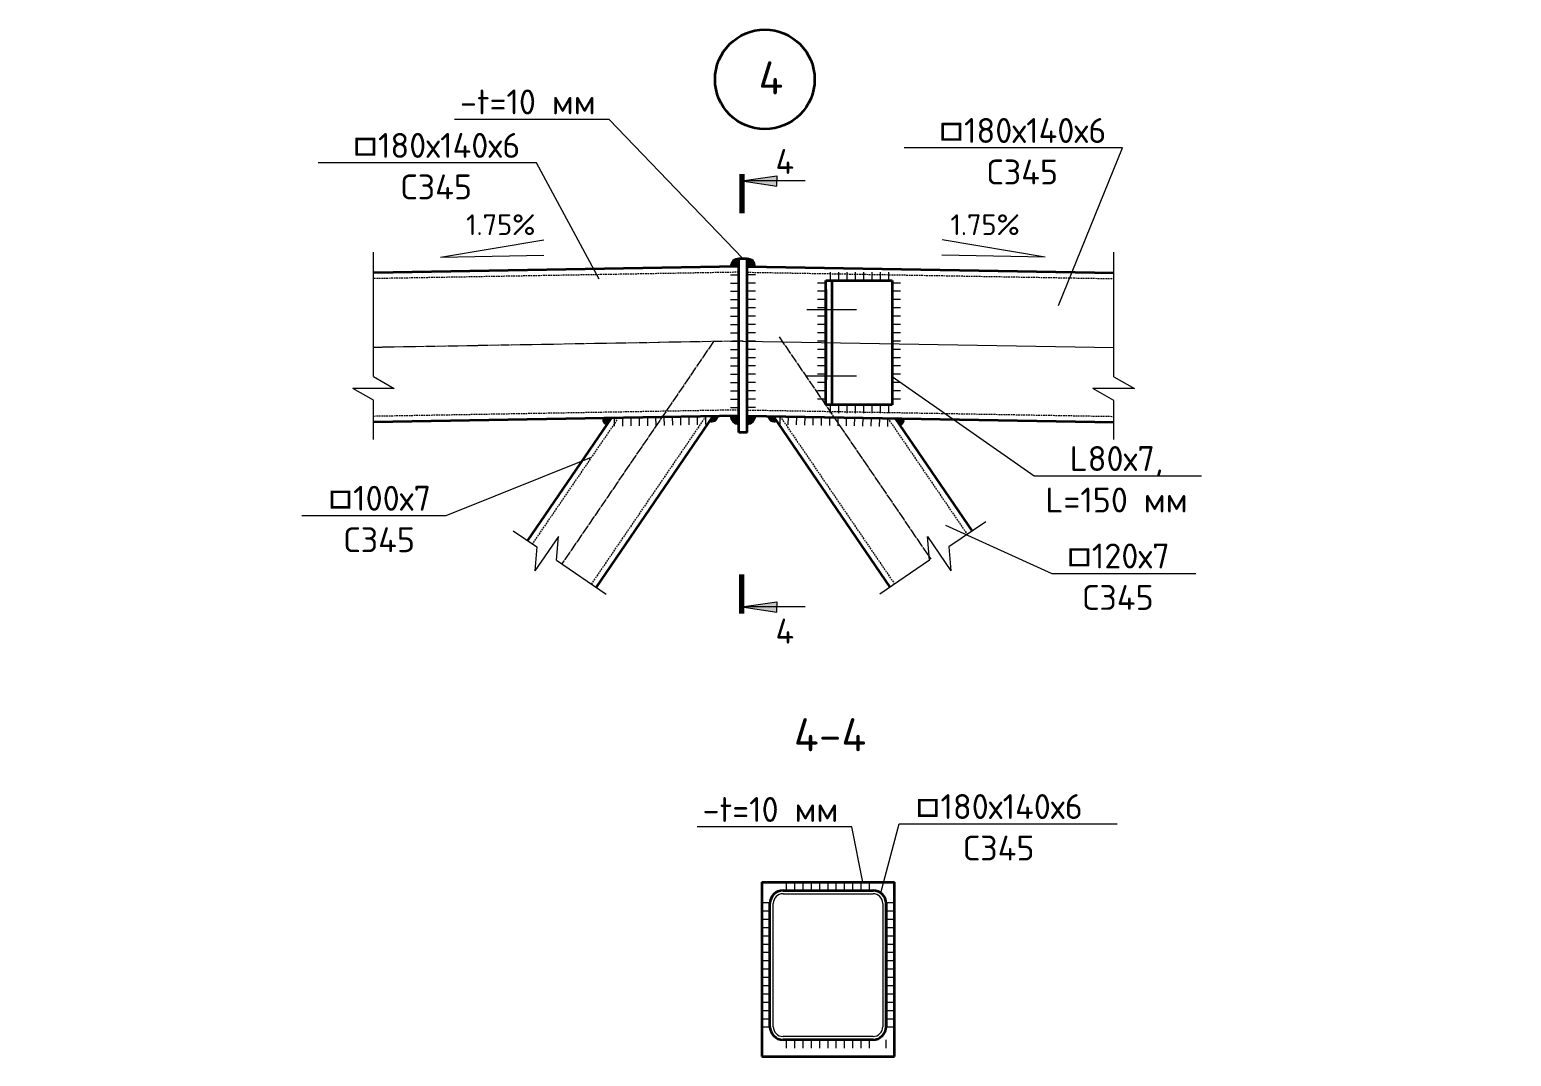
# Model space of a CAD drawing. Header units: millimetres. Extents: x -8174 to 141842, y -29548 to 3412.
# Drawn here: x 26962 to 28748, y -14803 to -13565 of the extents above; entities that cross this region are included whole.
import ezdxf
from ezdxf import colors
from ezdxf.entities.mleader import LeaderData, LeaderLine
from ezdxf.math import Vec2, Vec3

# ---------------------------------------------------------------- set-up
doc = ezdxf.new("R2010")
doc.units = ezdxf.units.MM
doc.linetypes.add('JIS_02_2.0', pattern=[3, 2, -1])
doc.linetypes.add('JIS_08_11', pattern=[12.799999999999999, 11, -0.6, 0.6, -0.6])
for name, color, linetype, lineweight in [('НАДПИСИ', 11, 'Continuous', 13), ('ОСЕВАЯ', 50, 'JIS_08_11', 13), ('ОСНОВНАЯ', 213, 'Continuous', 35), ('ШТРИХОВАЯ', 84, 'JIS_02_2.0', 13)]:
    doc.layers.add(name, color=color, linetype=linetype, lineweight=lineweight)
doc.styles.add('ОСК', font='isocpeur.ttf')

# ---------------------------------------------------------------- blocks, each defined once
blk = doc.blocks.new('_None')
blk = doc.blocks.new('A$C631303E2')
at = {"layer": 'ОСЕВАЯ', "linetype": 'JIS_08_11', "ltscale": 0.5}
for p, q in [((-6.946799112483859e-05, 114.999934178777), (59.99993053195067, 114.9999341787625)), ((-6.946799112483859e-05, 34.99993417876249), (59.99993053195067, 34.99993417877704))]:
    blk.add_line(p, q, dxfattribs=at)
at = {"layer": 'ОСНОВНАЯ'}
for p, q in [((22.99993053200888, 149.9999341787698), (102.9999305320089, 149.9999341787698)), ((22.99993053200888, -6.582123023690656e-05), (22.99993053206708, 149.9999341787698)), ((22.99993053206708, 149.9999341787698), (92.99993053206708, 149.9999341787698)), ((29.99993053200888, 149.9999341787698), (29.99993053200888, -6.582122296094894e-05)), ((102.9999305320089, 149.9999341787698), (102.9999305320089, -6.582123023690656e-05)), ((23.00020058196969, 139.223898068667), (23.00020058196969, 30.77597028889431)), ((23.00020058196969, 10.77597028889431), (23.00020058196969, 139.2238980686598)), ((102.9999305320089, -6.582123023690656e-05), (22.99993053200888, -6.582123023690656e-05))]:
    blk.add_line(p, q, dxfattribs=at)

msp = doc.modelspace()

# ---------------------------------------------------------------- hatches: boundary and pattern name
at = {"layer": 'НАДПИСИ'}
h = msp.add_hatch(color=256, dxfattribs=at)
h.paths.add_polyline_path([(27820.42420537339, -13747.34518616536), (27862.55798997829, -13747.3451861653), (27862.55798997829, -13741.11595573369)])
h.paths.add_polyline_path([(27820.42420537345, -13747.34518616536), (27862.55798997829, -13753.57441659691), (27862.55798997829, -13747.3451861653)])
h = msp.add_hatch(color=256, dxfattribs=at)
h.dxf.hatch_style = 1
edge = h.paths.add_edge_path()
edge.add_line((27816.59625556681, -13840.73610415206), (27816.59625556681, -13850.47360415208))
edge.add_line((27816.59625556681, -13850.47360415207), (27806.59778646519, -13850.64857736135))
edge.add_arc((27816.16409965156, -13850.2990411894), 9.572696773386873, 87.41252346232233, 182.0925556071396, ccw=False)
h = msp.add_hatch(color=256, dxfattribs=at)
h.dxf.hatch_style = 1
edge = h.paths.add_edge_path()
edge.add_line((27826.59625556681, -13840.73610415206), (27826.59625556681, -13850.47360415208))
edge.add_line((27826.59625556681, -13850.47360415207), (27836.59472466842, -13850.64857736135))
edge.add_arc((27827.02841148205, -13850.2990411894), 9.572696773386873, 357.9074443928603, 452.5874765376777)
h = msp.add_hatch(color=256, dxfattribs=at)
h.dxf.hatch_style = 1
edge = h.paths.add_edge_path()
edge.add_line((27657.46129653935, -14040.9495847872), (27662.75571606174, -14033.19643624908))
edge.add_line((27662.75571606174, -14033.19643624908), (27652.99840236391, -14033.36718923884))
edge.add_arc((27658.04176333878, -14035.50333300947), 5.477097783650768, 157.0446413396821, 263.9163266880479)
h = msp.add_hatch(color=256, dxfattribs=at)
h.dxf.hatch_style = 1
edge = h.paths.add_edge_path()
edge.add_line((27781.02799430647, -14037.32496853384), (27785.31184023729, -14031.051704076))
edge.add_line((27785.31184023729, -14031.051704076), (27791.57504261198, -14030.94209803449))
edge.add_arc((27783.99442287779, -14030.32129104216), 7.605997428087559, 247.0447678094005, 355.3182690962345, ccw=False)
h = msp.add_hatch(color=256, dxfattribs=at)
h.dxf.hatch_style = 1
edge = h.paths.add_edge_path()
edge.add_line((27816.59625556675, -14040.59478838244), (27816.59625556675, -14030.50422680772))
edge.add_line((27816.59625556675, -14030.50422680772), (27806.41977754276, -14030.68231517315))
edge.add_arc((27816.00091902219, -14031.0259871576), 9.587303191291715, 537.945702418691, 633.5601493064322)
h = msp.add_hatch(color=256, dxfattribs=at)
h.dxf.hatch_style = 1
edge = h.paths.add_edge_path()
edge.add_line((27826.59625556687, -14040.59478838244), (27826.59625556687, -14030.50422680772))
edge.add_line((27826.59625556687, -14030.50422680772), (27836.77273359086, -14030.68231517315))
edge.add_arc((27827.19159211143, -14031.0259871576), 9.587303191291715, -93.56014930643232, 2.054297581309015, ccw=False)
h = msp.add_hatch(color=256, dxfattribs=at)
h.dxf.hatch_style = 1
edge = h.paths.add_edge_path()
edge.add_line((27862.16451682727, -14037.32496853384), (27857.88067089644, -14031.051704076))
edge.add_line((27857.88067089644, -14031.051704076), (27851.61746852176, -14030.94209803449))
edge.add_arc((27859.19808825594, -14030.32129104216), 7.605997428087559, 184.6817309037655, 292.9552321905995)
h = msp.add_hatch(color=256, dxfattribs=at)
h.dxf.hatch_style = 1
edge = h.paths.add_edge_path()
edge.add_line((28010.46991559432, -14041.71164734337), (28004.94801990688, -14033.62538268369))
edge.add_line((28004.94801990688, -14033.62538268369), (28015.40275230474, -14033.80834050078))
edge.add_arc((28009.98847342969, -14035.92009134976), 5.811532275138129, -85.24802542201883, 21.307456123282975, ccw=False)
h = msp.add_hatch(color=256, dxfattribs=at)
h.paths.add_polyline_path([(27820.42420537339, -14260.84389000428), (27862.55798997829, -14260.84389000434), (27862.55798997829, -14267.07312043595)])
h.paths.add_polyline_path([(27820.42420537345, -14260.84389000428), (27862.55798997829, -14254.61465957273), (27862.55798997829, -14260.84389000434)])

# ---------------------------------------------------------------- linework, layer by layer
at = {"color": 7, "lineweight": 70}
for p, q in [((27820.42420537397, -13739.41728601052), (27820.42420537391, -13786.4655139689)), ((27820.42420537397, -14268.77179015912), (27820.42420537391, -14221.72356220074))]:
    msp.add_line(p, q, dxfattribs=at)
at = {"layer": 'НАДПИСИ'}
for p, q in [((27820.42420537339, -13747.34518616536), (27862.55798997829, -13741.11595573369)), ((27896.66660167644, -13747.3451861653), (27820.42420537386, -13747.34518616542)), ((27820.42420537339, -13747.34518616536), (27862.55798997829, -13753.57441659691)), ((27862.55798997829, -13741.11595573369), (27862.55798997829, -13747.3451861653)), ((27862.55798997829, -13753.57441659697), (27862.55798997829, -13747.34518616536)), ((27457.05871436192, -13839.16516790155), (27581.37500684662, -13818.24471607026)), ((28186.1337967717, -13839.16516790155), (28061.817504287, -13818.24471607026)), ((27376.18336351123, -13983.33321961229), (27376.18336351129, -13833.18284103036)), ((27457.05871436192, -13839.16516790155), (27581.71676695807, -13836.98365198111)), ((28186.1337967717, -13839.16516790155), (28061.47574417555, -13836.98365198111)), ((28268.59228379518, -13983.37317262002), (28268.59228379524, -13833.22279403808)), ((27806.59625556681, -13850.47360415208), (27816.59625556681, -13850.47360415208)), ((27806.59625556681, -13860.47360415208), (27816.59625556681, -13860.47360415208)), ((27836.59625556681, -13850.47360415208), (27826.59625556681, -13850.47360415208)), ((27836.59625556681, -13860.47360415208), (27826.59625556681, -13860.47360415208)), ((27927.30638088228, -13867.36583950486), (27927.30638088228, -13857.36583950486)), ((27937.30638088228, -13867.36583950486), (27937.30638088228, -13857.36583950486)), ((27947.30638088228, -13867.36583950486), (27947.30638088228, -13857.36583950486)), ((27957.30638088228, -13867.36583950486), (27957.30638088228, -13857.36583950486)), ((27967.30638088228, -13867.36583950486), (27967.30638088228, -13857.36583950486)), ((27977.30638088228, -13867.36583950486), (27977.30638088228, -13857.36583950486)), ((27987.30638088228, -13867.36583950486), (27987.30638088228, -13857.36583950486)), ((27997.30638088228, -13867.36583950486), (27997.30638088228, -13857.36583950486)), ((27806.59625556681, -13870.47360415208), (27816.59625556681, -13870.47360415208)), ((27836.59625556681, -13870.47360415208), (27826.59625556681, -13870.47360415208)), ((27921.61816641985, -13870.47360415211), (27911.61816641985, -13870.47360415211)), ((28011.61816641979, -13870.47360415211), (28001.61816641979, -13870.47360415211)), ((27806.59625556681, -13880.47360415208), (27816.59625556681, -13880.47360415208)), ((27806.59625556681, -13890.47360415208), (27816.59625556681, -13890.47360415208)), ((27836.59625556681, -13880.47360415208), (27826.59625556681, -13880.47360415208)), ((27836.59625556681, -13890.47360415208), (27826.59625556681, -13890.47360415208)), ((27921.61816641985, -13880.47360415211), (27911.61816641985, -13880.47360415211)), ((27921.61816641985, -13890.47360415211), (27911.61816641985, -13890.47360415211)), ((28011.61816641979, -13880.47360415211), (28001.61816641979, -13880.47360415211)), ((28011.61816641979, -13890.47360415211), (28001.61816641979, -13890.47360415211)), ((27806.59625556681, -13900.47360415208), (27816.59625556681, -13900.47360415208)), ((27806.59625556681, -13910.47360415208), (27816.59625556681, -13910.47360415208)), ((27836.59625556681, -13900.47360415208), (27826.59625556681, -13900.47360415208)), ((27836.59625556681, -13910.47360415208), (27826.59625556681, -13910.47360415208)), ((27921.61816641985, -13900.47360415211), (27911.61816641985, -13900.47360415211)), ((27921.61816641985, -13910.47360415211), (27911.61816641985, -13910.47360415211)), ((28011.61816641979, -13900.47360415211), (28001.61816641979, -13900.47360415211)), ((28011.61816641979, -13910.47360415211), (28001.61816641979, -13910.47360415211)), ((27806.59625556681, -13920.47360415208), (27816.59625556681, -13920.47360415208)), ((27806.59625556681, -13930.47360415208), (27816.59625556681, -13930.47360415208)), ((27836.59625556681, -13920.47360415208), (27826.59625556681, -13920.47360415208)), ((27836.59625556681, -13930.47360415208), (27826.59625556681, -13930.47360415208)), ((27921.61816641985, -13920.47360415211), (27911.61816641985, -13920.47360415211)), ((27921.61816641985, -13930.47360415211), (27911.61816641985, -13930.47360415211)), ((28011.61816641979, -13920.47360415211), (28001.61816641979, -13920.47360415211)), ((28011.61816641979, -13930.47360415211), (28001.61816641979, -13930.47360415211)), ((27806.59625556681, -13940.47360415208), (27816.59625556681, -13940.47360415208)), ((27806.59625556681, -13950.47360415208), (27816.59625556681, -13950.47360415208)), ((27836.59625556681, -13940.47360415208), (27826.59625556681, -13940.47360415208)), ((27836.59625556681, -13950.47360415208), (27826.59625556681, -13950.47360415208)), ((27921.61816641985, -13940.47360415211), (27911.61816641985, -13940.47360415211)), ((27921.61816641985, -13950.47360415211), (27911.61816641985, -13950.47360415211)), ((28011.61816641979, -13940.47360415211), (28001.61816641979, -13940.47360415211)), ((28011.61816641979, -13950.47360415211), (28001.61816641979, -13950.47360415211)), ((27806.59625556681, -13960.47360415208), (27816.59625556681, -13960.47360415208)), ((27836.59625556681, -13960.47360415208), (27826.59625556681, -13960.47360415208)), ((27921.61816641985, -13960.47360415211), (27911.61816641985, -13960.47360415211)), ((28011.61816641979, -13960.47360415211), (28001.61816641979, -13960.47360415211)), ((27376.18336351123, -13983.33321961231), (27401.18336351123, -13997.60065349282)), ((27806.59625556681, -13970.47360415208), (27816.59625556681, -13970.47360415208)), ((27806.59625556681, -13980.47360415208), (27816.59625556681, -13980.47360415208)), ((27836.59625556681, -13970.47360415208), (27826.59625556681, -13970.47360415208)), ((27836.59625556681, -13980.47360415208), (27826.59625556681, -13980.47360415208)), ((27921.61816641985, -13970.47360415211), (27911.61816641985, -13970.47360415211)), ((27921.61816641985, -13980.47360415211), (27911.61816641985, -13980.47360415211)), ((28011.61816641979, -13970.47360415211), (28001.61816641979, -13970.47360415211)), ((28011.61816641979, -13980.47360415211), (28001.61816641979, -13980.47360415211)), ((28268.59228379518, -13983.37317262005), (28293.59228379518, -13997.64060650054)), ((27401.18336351123, -13997.60065349282), (27351.18336351123, -13997.60065349282)), ((27376.18336351123, -14011.86808737331), (27351.18336351123, -13997.60065349282)), ((27806.59625556681, -13990.47360415208), (27816.59625556681, -13990.47360415208)), ((27806.59625556681, -14000.47360415208), (27816.59625556681, -14000.47360415208)), ((27836.59625556681, -13990.47360415208), (27826.59625556681, -13990.47360415208)), ((27836.59625556681, -14000.47360415208), (27826.59625556681, -14000.47360415208)), ((27921.61816641985, -13990.47360415211), (27911.61816641985, -13990.47360415211)), ((27921.61816641985, -14000.47360415211), (27911.61816641985, -14000.47360415211)), ((28011.61816641979, -13990.47360415211), (28001.61816641979, -13990.47360415211)), ((28011.61816641979, -14000.47360415211), (28001.61816641979, -14000.47360415211)), ((28293.59228379518, -13997.64060650054), (28243.59228379518, -13997.64060650054)), ((28268.59228379518, -14011.90804038104), (28243.59228379518, -13997.64060650054)), ((27376.18336351123, -14059.03515999386), (27376.18336351123, -14011.86808737331)), ((27806.59625556681, -14010.47360415208), (27816.59625556681, -14010.47360415208)), ((27806.59625556681, -14020.47360415208), (27816.59625556681, -14020.47360415208)), ((27836.59625556681, -14010.47360415208), (27826.59625556681, -14010.47360415208)), ((27836.59625556681, -14020.47360415208), (27826.59625556681, -14020.47360415208)), ((27921.61816641985, -14010.47360415211), (27911.61816641985, -14010.47360415211)), ((27927.30638088228, -14027.36583950486), (27927.30638088228, -14017.36583950486)), ((27937.30638088228, -14027.36583950486), (27937.30638088228, -14017.36583950486)), ((27947.30638088228, -14027.36583950486), (27947.30638088228, -14017.36583950486)), ((27957.30638088228, -14027.36583950486), (27957.30638088228, -14017.36583950486)), ((27967.30638088228, -14027.36583950486), (27967.30638088228, -14017.36583950486)), ((27977.30638088228, -14027.36583950486), (27977.30638088228, -14017.36583950486)), ((27987.30638088228, -14027.36583950486), (27987.30638088228, -14017.36583950486)), ((27997.30638088228, -14027.36583950486), (27997.30638088228, -14017.36583950486)), ((28011.61816641979, -14010.47360415211), (28001.61816641979, -14010.47360415211)), ((28268.59228379518, -14059.07511300159), (28268.59228379518, -14011.90804038104)), ((27666.92472463648, -14043.12500973181), (27666.74975142721, -14033.12654063018)), ((27676.9231937381, -14042.95003652252), (27676.74822052883, -14032.95156742091)), ((27686.92166283977, -14042.77506331325), (27686.7466896305, -14032.77659421164)), ((27696.92013194138, -14042.60009010397), (27696.74515873211, -14032.60162100235)), ((27706.918601043, -14042.42511689469), (27706.74362783373, -14032.42664779307)), ((27716.91707014461, -14042.25014368541), (27716.74209693534, -14032.25167458379)), ((27726.91553924623, -14042.07517047614), (27726.74056603695, -14032.07670137452)), ((27736.91400834784, -14041.90019726686), (27736.73903513857, -14031.90172816523)), ((27746.91247744946, -14041.72522405758), (27746.73750424018, -14031.72675495595)), ((27756.91094655107, -14041.55025084829), (27756.7359733418, -14031.55178174668)), ((27766.90941565268, -14041.37527763902), (27766.73444244341, -14031.3768085374)), ((27776.9078847543, -14041.20030442975), (27776.73291154503, -14031.20183532812)), ((27866.28462637943, -14041.20030442975), (27866.45959958871, -14031.20183532812)), ((27876.28309548105, -14041.37527763902), (27876.45806869032, -14031.3768085374)), ((27886.28156458266, -14041.55025084829), (27886.45653779194, -14031.55178174668)), ((27896.28003368428, -14041.72522405758), (27896.45500689355, -14031.72675495595)), ((27906.27850278589, -14041.90019726686), (27906.45347599516, -14031.90172816523)), ((27916.27697188751, -14042.07517047614), (27916.45194509678, -14032.07670137452)), ((27926.27544098912, -14042.25014368541), (27926.45041419839, -14032.25167458379)), ((27936.27391009073, -14042.42511689469), (27936.44888330001, -14032.42664779307)), ((27946.27237919235, -14042.60009010397), (27946.44735240162, -14032.60162100235)), ((27956.27084829396, -14042.77506331325), (27956.44582150324, -14032.77659421164)), ((27966.26931739564, -14042.95003652252), (27966.44429060491, -14032.95156742091)), ((27976.26778649725, -14043.12500973181), (27976.44275970652, -14033.12654063018)), ((27986.26625559886, -14043.29998294108), (27986.44122880814, -14033.30151383947)), ((27996.26472470054, -14043.47495615037), (27996.43969790981, -14033.47648704876)), ((28114.31944302394, -14158.26765144426), (28069.98415446462, -14188.54304422613)), ((27544.76398243324, -14169.11913540747), (27573.20835666911, -14188.54304422613)), ((27599.08900034166, -14175.94336357017), (27570.89242028119, -14217.23443854885)), ((27596.77306395362, -14204.6347578929), (27599.08900034166, -14175.94336357017)), ((28044.10351079208, -14175.94336357017), (28072.30009085254, -14217.23443854885)), ((28046.41944718012, -14204.6347578929), (28044.10351079208, -14175.94336357017)), ((27573.20835666911, -14188.54304422613), (27570.89242028119, -14217.23443854885)), ((28069.98415446462, -14188.54304422613), (28072.30009085254, -14217.23443854885)), ((27596.77306395362, -14204.6347578929), (27656.63759122929, -14245.51465595757)), ((28046.41944718012, -14204.6347578929), (27986.55491990445, -14245.51465595757)), ((27820.42420537339, -14260.84389000428), (27862.55798997829, -14254.61465957273)), ((27862.55798997829, -14254.61465957268), (27862.55798997829, -14260.84389000428)), ((27896.66660167644, -14260.84389000434), (27820.42420537386, -14260.84389000422)), ((27820.42420537339, -14260.84389000428), (27862.55798997829, -14267.07312043595)), ((27862.55798997829, -14267.07312043595), (27862.55798997829, -14260.84389000434)), ((27874.19095942, -14602.58311848356), (27874.19095942, -14592.58311848356)), ((27884.19095942, -14602.58311848356), (27884.19095942, -14592.58311848356)), ((27894.19095942, -14602.58311848356), (27894.19095942, -14592.58311848356)), ((27904.19095942, -14602.58311848356), (27904.19095942, -14592.58311848356)), ((27914.19095942, -14602.58311848356), (27914.19095942, -14592.58311848356)), ((27924.19095942, -14602.58311848356), (27924.19095942, -14592.58311848356)), ((27934.19095942, -14602.58311848356), (27934.19095942, -14592.58311848356)), ((27944.19095942, -14602.58311848356), (27944.19095942, -14592.58311848356)), ((27954.19095942, -14602.58311848356), (27954.19095942, -14592.58311848356)), ((27964.19095942, -14602.58311848356), (27964.19095942, -14592.58311848356)), ((27974.19095942, -14602.58311848356), (27974.19095942, -14592.58311848356)), ((27869.96699553006, -14606.58311848356), (27978.41492330987, -14606.58311848356)), ((27854.19095941994, -14617.58313134297), (27844.19095941994, -14617.58313134297)), ((27854.19095941994, -14627.58313134297), (27844.19095941994, -14627.58313134297)), ((27858.19095941994, -14766.80708237345), (27858.19095941994, -14618.35915459367)), ((27990.19095941994, -14618.35915459367), (27990.19095941994, -14766.80708237345)), ((28004.19095941994, -14617.58313134297), (27994.19095941994, -14617.58313134297)), ((28004.19095941994, -14627.58313134297), (27994.19095941994, -14627.58313134297)), ((27854.19095941994, -14637.58313134297), (27844.19095941994, -14637.58313134297)), ((27854.19095941994, -14647.58313134297), (27844.19095941994, -14647.58313134297)), ((28004.19095941994, -14637.58313134297), (27994.19095941994, -14637.58313134297)), ((28004.19095941994, -14647.58313134297), (27994.19095941994, -14647.58313134297)), ((27854.19095941994, -14657.58313134297), (27844.19095941994, -14657.58313134297)), ((28004.19095941994, -14657.58313134297), (27994.19095941994, -14657.58313134297)), ((27854.19095941994, -14667.58313134297), (27844.19095941994, -14667.58313134297)), ((27854.19095941994, -14677.58313134297), (27844.19095941994, -14677.58313134297)), ((28004.19095941994, -14667.58313134297), (27994.19095941994, -14667.58313134297)), ((28004.19095941994, -14677.58313134297), (27994.19095941994, -14677.58313134297)), ((27854.19095941994, -14687.58313134297), (27844.19095941994, -14687.58313134297)), ((27854.19095941994, -14697.58313134297), (27844.19095941994, -14697.58313134297)), ((28004.19095941994, -14687.58313134297), (27994.19095941994, -14687.58313134297)), ((28004.19095941994, -14697.58313134297), (27994.19095941994, -14697.58313134297)), ((27854.19095941994, -14707.58313134297), (27844.19095941994, -14707.58313134297)), ((27854.19095941994, -14717.58313134297), (27844.19095941994, -14717.58313134297)), ((28004.19095941994, -14707.58313134297), (27994.19095941994, -14707.58313134297)), ((28004.19095941994, -14717.58313134297), (27994.19095941994, -14717.58313134297)), ((27854.19095941994, -14727.58313134297), (27844.19095941994, -14727.58313134297)), ((27854.19095941994, -14737.58313134297), (27844.19095941994, -14737.58313134297)), ((28004.19095941994, -14727.58313134297), (27994.19095941994, -14727.58313134297)), ((28004.19095941994, -14737.58313134297), (27994.19095941994, -14737.58313134297)), ((27854.19095941994, -14747.58313134297), (27844.19095941994, -14747.58313134297)), ((28004.19095941994, -14747.58313134297), (27994.19095941994, -14747.58313134297)), ((27854.19095941994, -14757.58313134297), (27844.19095941994, -14757.58313134297)), ((27854.19095941994, -14767.58313134297), (27844.19095941994, -14767.58313134297)), ((28004.19095941994, -14757.58313134297), (27994.19095941994, -14757.58313134297)), ((28004.19095941994, -14767.58313134297), (27994.19095941994, -14767.58313134297)), ((27978.41492330987, -14778.58311848356), (27869.96699553006, -14778.58311848357)), ((27874.19095942, -14792.58311848357), (27874.19095942, -14782.58311848357)), ((27884.19095942, -14792.58311848357), (27884.19095942, -14782.58311848357)), ((27894.19095942, -14792.58311848357), (27894.19095942, -14782.58311848357)), ((27904.19095942, -14792.58311848357), (27904.19095942, -14782.58311848357)), ((27914.19095942, -14792.58311848357), (27914.19095942, -14782.58311848357)), ((27924.19095942, -14792.58311848357), (27924.19095942, -14782.58311848357)), ((27934.19095942, -14792.58311848357), (27934.19095942, -14782.58311848357)), ((27944.19095942, -14792.58311848357), (27944.19095942, -14782.58311848357)), ((27954.19095942, -14792.58311848357), (27954.19095942, -14782.58311848357)), ((27964.19095942, -14792.58311848357), (27964.19095942, -14782.58311848357)), ((27974.19095942, -14792.58311848357), (27974.19095942, -14782.58311848357)), ((27994.19095942, -14792.58311848357), (27994.19095942, -14782.58311848357))]:
    msp.add_line(p, q, dxfattribs=at)
for centre, radius, start, end in [((27816.16409965168, -13850.29904118943), 9.572696773502281, 87.41252346160759, 182.092555607143), ((27827.02841148194, -13850.29904118943), 9.572696773502281, 357.907444392857, 92.58747653672661), ((27658.04176333896, -14035.50333300936), 5.477097783835365, 157.0446413406665, 263.916326684921), ((27783.99442287779, -14030.32129104188), 7.605997428344216, 247.0447678103681, 355.3182690942876), ((27816.00091902231, -14031.02598715758), 9.587303191396378, 177.9457024186985, 273.5601493071434), ((27827.19159211131, -14031.02598715758), 9.587303191396378, 266.4398506945209, 2.05429758130153), ((27859.19808825594, -14030.32129104188), 7.605997428344216, 184.6817309057123, 292.9552321914926), ((28009.98847342958, -14035.9200913497), 5.811532275254336, 274.7519745829795, 21.30745612344681), ((27869.96699553006, -14618.35915459367), 11.77603611011569, 90, 180), ((27978.41492330987, -14618.35915459367), 11.77603611011569, 0, 90), ((27869.96699553006, -14766.80708237345), 11.77603611011569, 180, 270), ((27978.41492330987, -14766.80708237345), 11.77603611011569, 270, 0), ((27978.41492330987, -14766.80708237345), 11.77603611011569, 270, 0)]:
    msp.add_arc(centre, radius, start, end, dxfattribs=at)
at = {"layer": 'ОСЕВАЯ', "linetype": 'JIS_08_11'}
for p, q in [((27821.77122877608, -13940.399884582), (27376.35833672062, -13948.19461019296)), ((27786.24524630257, -13941.02158927529), (27603.22306471691, -14209.03929235965)), ((27865.20547982684, -13935.38227326321), (28048.22766141256, -14203.39997634757))]:
    msp.add_line(p, q, dxfattribs=at)
at = {"layer": 'ОСЕВАЯ', "linetype": 'JIS_08_11', "ltscale": 75}
msp.add_line((27821.42128235754, -13940.399884582), (28269.11720342323, -13948.23456320065), dxfattribs=at)
at = {"layer": 'ОСНОВНАЯ'}
for p, q in [((27816.59625556687, -14050.76672680772), (27816.59625556681, -13840.73610415208)), ((27816.59625556681, -13840.73610415208), (27826.59625556681, -13840.73610415208)), ((27826.59625556687, -14050.76672680772), (27826.59625556681, -13840.73610415208)), ((27816.59625556687, -13850.47666641764), (27376.53330992995, -13858.17776796629)), ((27826.59625556687, -13850.47666641764), (28268.9422302139, -13858.21772097402)), ((27816.59625556692, -14030.50422680772), (27376.18336351129, -14038.21145241875)), ((27662.75571606174, -14033.19643624908), (27561.93198973808, -14180.84271229905)), ((27785.31184023729, -14031.051704076), (27644.51413969556, -14237.23587242009)), ((27826.59625556687, -14030.50422680772), (28269.29217663239, -14038.25140542642)), ((27857.88067089632, -14031.051704076), (27998.67837143806, -14237.23587242015)), ((28004.94801990688, -14033.62538268369), (28097.776951387, -14169.56408027494)), ((27826.59625556681, -14050.76672680772), (27816.59625556687, -14050.76672680772)), ((27844.19095941994, -14592.58311848356), (27844.19095941994, -14802.58311848357)), ((27844.19095941994, -14592.58311848356), (28004.19095941994, -14592.58311848356)), ((28004.19095941994, -14802.58311848357), (28004.19095941994, -14592.58311848356)), ((27869.96699553006, -14602.58311848356), (27978.41492330987, -14602.58311848356)), ((27854.19095941988, -14766.80708237345), (27854.19095941994, -14618.35915459367)), ((27994.19095941994, -14618.35915459367), (27994.19095941994, -14766.80708237345)), ((27994.19095941994, -14766.80708237345), (27994.19095941994, -14618.35915459367)), ((27978.41492330987, -14782.58311848356), (27869.96699553006, -14782.58311848357)), ((27844.19095941994, -14802.58311848357), (28004.19095941994, -14802.58311848357))]:
    msp.add_line(p, q, dxfattribs=at)
msp.add_circle((27847.98451146571, -13625.09718366319), 60, dxfattribs=at)
for centre, start, end in [((27869.96699553006, -14618.35915459367), 90, 180), ((27978.41492330987, -14618.35915459367), 0, 90), ((27869.96699553006, -14766.80708237345), 180, 270), ((27978.41492330987, -14766.80708237345), 270, 0)]:
    msp.add_arc(centre, 15.77603611011582, start, end, dxfattribs=at)
at = {"layer": 'ШТРИХОВАЯ'}
for p, q in [((27816.59625556687, -13857.4777382106), (27376.53330992995, -13865.17883975923)), ((27826.59625556687, -13857.4777382106), (28268.9422302139, -13865.21879276697)), ((27816.59625556681, -14023.50315501478), (27376.18336351134, -14031.21038062581)), ((27671.33464475413, -14033.04630499697), (27567.71274023515, -14184.79023350756)), ((27776.73291154503, -14031.20183532812), (27638.73338919855, -14233.28835121162)), ((27826.59625556681, -14023.50315501477), (28269.29217663239, -14031.25033363348)), ((27866.45959958859, -14031.2018353281), (28004.45912193507, -14233.2883512117)), ((27996.36909121455, -14033.47525143158), (28091.99620088993, -14173.51160148346))]:
    msp.add_line(p, q, dxfattribs=at)

# ---------------------------------------------------------------- block references
msp.add_blockref('A$C631303E2', (27898.61823588778, -14017.36577368363))

# ---------------------------------------------------------------- texts
at = {"layer": 'НАДПИСИ', "style": 'ОСК'}
for s, insert, char_height, width, attachment_point in [('4', (27840.35544150206, -13603.27318077064), 40, 41.22453085327379, 1), ('4', (27883.34863185772, -13739.01559701195), 30, 74.751122343514, 9), ('1.75%', (27487.8257759306, -13812.72537801706), 25, 150.9467204613657, 7), ('1.75%', (28155.36673520302, -13812.72537801706), 25, 150.9467204613657, 9), ('4', (27883.34863185772, -14275.08794800071), 30, 74.751122343514, 3), ('4-4', (27970.37567026686, -14435.01410753565), 40, 233.030446242969, 9)]:
    msp.add_mtext(s, dxfattribs=dict(at, insert=insert, char_height=char_height, width=width, attachment_point=attachment_point))

# ---------------------------------------------------------------- leaders
at = {"layer": 'НАДПИСИ'}
ml = msp.add_multileader_mtext('Standard', dxfattribs=at)
ml.set_content('-t=10 мм', color=256, style='ОСК')
ml.set_leader_properties(color=256, linetype='ByLayer', lineweight=-1)
ml.set_arrow_properties(name='NONE')
ml.build(insert=Vec2(0, 0))
ml.multileader.update_dxf_attribs({"has_dogleg": 0, "text_left_attachment_type": 6, "text_right_attachment_type": 6, "dogleg_length": 0, "arrow_head_size": 15, "scale": 10})
ctx = ml.context
ctx.base_point, ctx.scale, ctx.char_height, ctx.arrow_head_size, ctx.landing_gap_size, ctx.plane_origin = Vec3(27464.26256482903, -13673.22366120425), 10, 30, 15, 20, Vec3(27495.47227463324, -14615.48541304728)
ctx.left_attachment, ctx.right_attachment, ctx.text_align_type = 6, 6, 1
notes = []
notes.append((ctx, [(0, (1, 1, 0), (27660.26256482903, -13673.22366120425), (-1, 0), 0, [(3, [(27821.59625556681, -13840.73610415208)], 0, [])])]))
ctx.mtext.insert, ctx.mtext.alignment, ctx.mtext.flow_direction = Vec3(27562.26256482903, -13637.22366120425), 2, 5
ml = msp.add_multileader_mtext('Standard', dxfattribs=at)
ml.set_content('□180х140х6\\PС345', color=256, style='ОСК')
ml.set_leader_properties(color=256, linetype='ByLayer', lineweight=-1)
ml.set_arrow_properties(name='NONE')
ml.build(insert=Vec2(0, 0))
ml.multileader.update_dxf_attribs({"has_dogleg": 0, "text_left_attachment_type": 6, "text_right_attachment_type": 6, "dogleg_length": 0, "arrow_head_size": 15, "scale": 10})
ctx = ml.context
ctx.base_point, ctx.scale, ctx.char_height, ctx.arrow_head_size, ctx.landing_gap_size, ctx.plane_origin = Vec3(28038.17371516669, -13707.66900747136), 10, 30, 15, 20, Vec3(28018.55396225251, -14693.32134105699)
ctx.left_attachment, ctx.right_attachment, ctx.text_align_type = 6, 6, 1
notes.append((ctx, [(0, (1, 1, 0), (28279.17371516669, -13707.66900747136), (-1, 0), 0, [(3, [(28202.15670887713, -13897.48096503067)], 0, [])])]))
ctx.mtext.insert, ctx.mtext.alignment, ctx.mtext.flow_direction = Vec3(28158.67371516669, -13671.66900747136), 2, 5
ml = msp.add_multileader_mtext('Standard', dxfattribs=at)
ml.set_content('□180х140х6\\PС345', color=256, style='ОСК')
ml.set_leader_properties(color=256, linetype='ByLayer', lineweight=-1)
ml.set_arrow_properties(name='NONE')
ml.build(insert=Vec2(0, 0))
ml.multileader.update_dxf_attribs({"has_dogleg": 0, "text_left_attachment_type": 6, "text_right_attachment_type": 6, "dogleg_length": 0, "arrow_head_size": 15, "scale": 10})
ctx = ml.context
ctx.base_point, ctx.scale, ctx.char_height, ctx.arrow_head_size, ctx.landing_gap_size, ctx.plane_origin = Vec3(27331.62699180079, -13725.64210211061), 10, 30, 15, 20, Vec3(27713.48379061877, -14676.99388006379)
ctx.left_attachment, ctx.right_attachment, ctx.text_align_type = 6, 6, 1
notes.append((ctx, [(0, (1, 1, 0), (27572.62699180079, -13725.64210211061), (-1, 0), 0, [(3, [(27648.31176578061, -13865.9926241533)], 0, [])])]))
ctx.mtext.insert, ctx.mtext.alignment, ctx.mtext.flow_direction = Vec3(27452.12699180079, -13689.64210211061), 2, 5
ml = msp.add_multileader_mtext('Standard', dxfattribs=at)
ml.set_content('L80х7,\\PL=150 мм', color=256, style='ОСК')
ml.set_leader_properties(color=256, linetype='ByLayer', lineweight=-1)
ml.set_arrow_properties(name='NONE')
ml.build(insert=Vec2(0, 0))
ml.multileader.update_dxf_attribs({"has_dogleg": 0, "text_left_attachment_type": 6, "text_right_attachment_type": 6, "dogleg_length": 0, "arrow_head_size": 15, "scale": 10})
ctx = ml.context
ctx.base_point, ctx.scale, ctx.char_height, ctx.arrow_head_size, ctx.landing_gap_size, ctx.plane_origin = Vec3(28172.54494258395, -14103.02734965218), 10, 30, 15, 20, Vec3(28125.11211562826, -15155.67738229063)
ctx.left_attachment, ctx.right_attachment, ctx.text_align_type = 6, 6, 1
notes.append((ctx, [(1, (1, 1, 0), (28172.54494258395, -14103.02734965218), (1, 0), 0, [(3, [(28001.61816641979, -13983.12094262306)], 0, [])])]))
ctx.mtext.insert, ctx.mtext.alignment, ctx.mtext.flow_direction = Vec3(28272.04494258395, -14067.02734965218), 2, 5
ml = msp.add_multileader_mtext('Standard', dxfattribs=at)
ml.set_content('□100х7\\PС345', color=256, style='ОСК')
ml.set_leader_properties(color=256, linetype='ByLayer', lineweight=-1)
ml.set_arrow_properties(name='NONE')
ml.build(insert=Vec2(0, 0))
ml.multileader.update_dxf_attribs({"has_dogleg": 0, "text_left_attachment_type": 6, "text_right_attachment_type": 6, "dogleg_length": 0, "arrow_head_size": 15, "scale": 10})
ctx = ml.context
ctx.base_point, ctx.scale, ctx.char_height, ctx.arrow_head_size, ctx.landing_gap_size, ctx.plane_origin = Vec3(27303.39031635836, -14150.91310229414), 10, 30, 15, 20, Vec3(27300.94131478033, -15160.31288961499)
ctx.left_attachment, ctx.right_attachment, ctx.text_align_type = 6, 6, 1
notes.append((ctx, [(0, (1, 1, 0), (27463.39031635836, -14150.91310229414), (-1, 0), 0, [(3, [(27638.78398866573, -14080.71348939564)], 0, [])])]))
ctx.mtext.insert, ctx.mtext.alignment, ctx.mtext.flow_direction = Vec3(27383.39031635836, -14114.91310229414), 2, 5
ml = msp.add_multileader_mtext('Standard', dxfattribs=at)
ml.set_content('□120х7\\PС345', color=256, style='ОСК')
ml.set_leader_properties(color=256, linetype='ByLayer', lineweight=-1)
ml.set_arrow_properties(name='NONE')
ml.build(insert=Vec2(0, 0))
ml.multileader.update_dxf_attribs({"has_dogleg": 0, "text_left_attachment_type": 6, "text_right_attachment_type": 6, "dogleg_length": 0, "arrow_head_size": 15, "scale": 10})
ctx = ml.context
ctx.base_point, ctx.scale, ctx.char_height, ctx.arrow_head_size, ctx.landing_gap_size, ctx.plane_origin = Vec3(28193.96950743656, -14220.4817209398), 10, 30, 15, 20, Vec3(27712.90651616821, -15363.36177297719)
ctx.left_attachment, ctx.right_attachment, ctx.text_align_type = 6, 6, 1
notes.append((ctx, [(1, (1, 1, 0), (28193.96950743656, -14220.4817209398), (1, 0), 0, [(3, [(28065.83806756051, -14162.38431682537)], 0, [])])]))
ctx.mtext.insert, ctx.mtext.alignment, ctx.mtext.flow_direction = Vec3(28273.96950743656, -14184.4817209398), 2, 5
ml = msp.add_multileader_mtext('Standard', dxfattribs=at)
ml.set_content('□180х140х6\\PС345', color=256, style='ОСК')
ml.set_leader_properties(color=256, linetype='ByLayer', lineweight=-1)
ml.set_arrow_properties(name='NONE')
ml.build(insert=Vec2(0, 0))
ml.multileader.update_dxf_attribs({"has_dogleg": 0, "text_left_attachment_type": 6, "text_right_attachment_type": 6, "dogleg_length": 0, "arrow_head_size": 15, "scale": 10})
ctx = ml.context
ctx.base_point, ctx.scale, ctx.char_height, ctx.arrow_head_size, ctx.landing_gap_size, ctx.plane_origin = Vec3(28009.77138599491, -14522.48333003887), 10, 30, 15, 20, Vec3(28344.14620621892, -15464.74508188191)
ctx.left_attachment, ctx.right_attachment, ctx.text_align_type = 6, 6, 1
notes.append((ctx, [(1, (1, 1, 0), (28009.77138599491, -14522.48333003887), (1, 0), 0, [(3, [(27987.65987729293, -14605.5758005268)], 0, [])])]))
ctx.mtext.insert, ctx.mtext.alignment, ctx.mtext.flow_direction = Vec3(28130.27138599491, -14486.48333003887), 2, 5
ml = msp.add_multileader_mtext('Standard', dxfattribs=at)
ml.set_content('-t=10 мм', color=256, style='ОСК')
ml.set_leader_properties(color=256, linetype='ByLayer', lineweight=-1)
ml.set_arrow_properties(name='NONE')
ml.build(insert=Vec2(0, 0))
ml.multileader.update_dxf_attribs({"has_dogleg": 0, "text_left_attachment_type": 6, "text_right_attachment_type": 6, "dogleg_length": 0, "arrow_head_size": 15, "scale": 10})
ctx = ml.context
ctx.base_point, ctx.scale, ctx.char_height, ctx.arrow_head_size, ctx.landing_gap_size, ctx.plane_origin = Vec3(27756.82330421353, -14526.02189064122), 10, 30, 15, 20, Vec3(27756.54536509112, -15426.16499173435)
ctx.left_attachment, ctx.right_attachment, ctx.text_align_type = 6, 6, 1
notes.append((ctx, [(0, (1, 1, 0), (27952.82330421353, -14526.02189064122), (-1, 0), 0, [(3, [(27966.25282814167, -14592.58311848356)], 0, [])])]))
ctx.mtext.insert, ctx.mtext.width, ctx.mtext.defined_height, ctx.mtext.alignment, ctx.mtext.flow_direction = Vec3(27854.82330421353, -14490.02189064122), 178.6382044039201, 36, 2, 5
for ctx, leaders in notes:
    for number, flags, end, landing, length, lines in leaders:
        leader = LeaderData()
        leader.index, (leader.has_last_leader_line, leader.has_dogleg_vector, leader.attachment_direction) = number, flags
        leader.last_leader_point, leader.dogleg_vector, leader.dogleg_length = Vec3(end), Vec3(landing), length
        for number, points, colour, breaks in lines:
            line = LeaderLine()
            line.index, line.vertices, line.color, line.breaks = number, Vec3.list(points), colors.encode_raw_color(colour), breaks
            leader.lines.append(line)
        ctx.leaders.append(leader)

doc.saveas('drawing.dxf')
